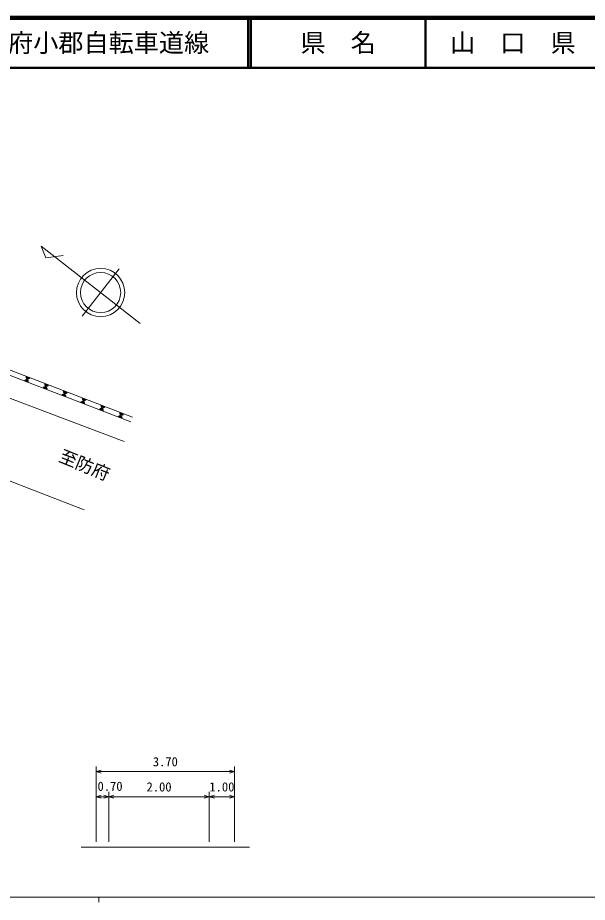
# Model space of a CAD drawing. Units: millimetres, scale not verified. Extents: x 40000 to 680000, y 20000 to 380000.
# Drawn here: x 251883 to 365183, y 204000 to 380000 of the extents above; entities that cross this region are included whole.
import ezdxf
from ezdxf.enums import TextEntityAlignment as Align

# ---------------------------------------------------------------- set-up
doc = ezdxf.new("R2010")
doc.units = ezdxf.units.MM
doc.header["$LTSCALE"] = 1000
for name, color, linetype, lineweight in [('M-BGD', 7, 'Continuous', 13), ('M-BMK-HTXT', 7, 'Continuous', 13), ('M-BMK-SRVR', 3, 'Continuous', 13), ('M-STR-HTXT', 7, 'Continuous', 13), ('M-TTL', 2, 'Continuous', 140), ('M-TTL-BAND', 7, 'Continuous', 13), ('M-TTL-LINE', 7, 'Continuous', 50)]:
    doc.layers.add(name, color=color, linetype=linetype, lineweight=lineweight)
doc.layers.add('M-BGD-HTXT', color=7, linetype='Continuous')
doc.layers.add('M-TTL-TXT', color=7, linetype='Continuous')
doc.styles.add('ＭＳ ゴシック', font='')
doc.styles.get('ＭＳ ゴシック').set_extended_font_data('MS Gothic')

msp = doc.modelspace()

# ---------------------------------------------------------------- linework, layer by layer
at = {"layer": 'M-BGD'}
for p, q in [((184784, 329079), (273028, 295695)), ((236872, 315062), (274701, 300499)), ((274701, 300499), (236872, 315062)), ((236531, 314175), (274359, 299612)), ((274359, 299612), (236531, 314175)), ((230681, 295404), (265109, 282067))]:
    msp.add_line(p, q, dxfattribs=at)
for centre, radius, start, end in [((253579, 307612), 400, 338.94487, 158.94487), ((253920, 308499), 400, 158.94487, 338.94487), ((253920, 308499), 300, 158.94487, 338.94487), ((253920, 308499), 200, 158.94487, 338.94487), ((253920, 308499), 100, 158.94487, 338.94487), ((253579, 307612), 300, 338.94487, 158.94487), ((253579, 307612), 200, 338.94487, 158.94487), ((253579, 307612), 100, 338.94487, 158.94487), ((257312, 306175), 400, 338.94487, 158.94487), ((257312, 306175), 300, 338.94487, 158.94487), ((257312, 306175), 200, 338.94487, 158.94487), ((257312, 306175), 100, 338.94487, 158.94487), ((257653, 307062), 400, 158.94487, 338.94487), ((257653, 307062), 300, 158.94487, 338.94487), ((257653, 307062), 200, 158.94487, 338.94487), ((257653, 307062), 100, 158.94487, 338.94487), ((261045, 304738), 400, 338.94487, 158.94487), ((261045, 304738), 300, 338.94487, 158.94487), ((261045, 304738), 200, 338.94487, 158.94487), ((261045, 304738), 100, 338.94487, 158.94487), ((261386, 305625), 400, 158.94487, 338.94487), ((261386, 305625), 300, 158.94487, 338.94487), ((261386, 305625), 200, 158.94487, 338.94487), ((261386, 305625), 100, 158.94487, 338.94487), ((264778, 303301), 400, 338.94487, 158.94487), ((264778, 303301), 300, 338.94487, 158.94487), ((264778, 303301), 200, 338.94487, 158.94487), ((264778, 303301), 100, 338.94487, 158.94487), ((265119, 304188), 400, 158.94487, 338.94487), ((265119, 304188), 300, 158.94487, 338.94487), ((265119, 304188), 200, 158.94487, 338.94487), ((265119, 304188), 100, 158.94487, 338.94487), ((268852, 302751), 400, 158.94487, 338.94487), ((268852, 302751), 300, 158.94487, 338.94487), ((268852, 302751), 200, 158.94487, 338.94487), ((268852, 302751), 100, 158.94487, 338.94487), ((268511, 301864), 400, 338.94487, 158.94487), ((268511, 301864), 300, 338.94487, 158.94487), ((268511, 301864), 200, 338.94487, 158.94487), ((268511, 301864), 100, 338.94487, 158.94487), ((272585, 301314), 400, 158.94487, 338.94487), ((272585, 301314), 300, 158.94487, 338.94487), ((272585, 301314), 200, 158.94487, 338.94487), ((272585, 301314), 100, 158.94487, 338.94487), ((272243, 300427), 400, 338.94487, 158.94487), ((272243, 300427), 300, 338.94487, 158.94487), ((272243, 300427), 200, 338.94487, 158.94487), ((272243, 300427), 100, 338.94487, 158.94487)]:
    msp.add_arc(centre, radius, start, end, dxfattribs=at)
at = {"layer": 'M-BMK-HTXT'}
msp.add_lwpolyline([(264500, 215000), (267500, 215000), (270000, 215000), (290000, 215000), (295000, 215000), (298000, 215000)], dxfattribs=at)
at = {"layer": 'M-BMK-SRVR'}
for p, q in [((276249, 319148), (256572, 334570)), ((256572, 334570), (257502, 332190)), ((257502, 332190), (260933, 332677)), ((272080, 330039), (264677, 320594))]:
    msp.add_line(p, q, dxfattribs=at)
for radius in [4800, 4000]:
    msp.add_circle((268378, 325317), radius, dxfattribs=at)
at = {"layer": 'M-STR-HTXT'}
for p, q in [((267500, 216000), (267500, 231000)), ((295000, 217000), (295000, 231000)), ((267500, 230000), (268500, 230300)), ((267500, 230000), (295000, 230000)), ((267500, 230000), (268500, 229700)), ((295000, 230000), (294000, 230300)), ((295000, 230000), (294000, 229700)), ((267500, 216000), (267500, 226000)), ((267500, 225000), (268500, 225300)), ((270000, 225000), (269000, 225300)), ((270000, 216000), (270000, 226000)), ((270000, 216000), (270000, 226000)), ((270000, 225000), (271000, 225300)), ((290000, 225000), (289000, 225300)), ((290000, 216000), (290000, 226000)), ((290000, 216000), (290000, 226000)), ((290000, 225000), (291000, 225300)), ((295000, 225000), (294000, 225300)), ((295000, 216000), (295000, 226000)), ((267500, 225000), (270000, 225000)), ((267500, 225000), (268500, 224700)), ((270000, 225000), (269000, 224700)), ((270000, 225000), (290000, 225000)), ((270000, 225000), (271000, 224700)), ((290000, 225000), (289000, 224700)), ((290000, 225000), (295000, 225000)), ((290000, 225000), (291000, 224700)), ((295000, 225000), (294000, 224700))]:
    msp.add_line(p, q, dxfattribs=at)
at = {"layer": 'M-TTL'}
msp.add_line((680000, 380000), (40000, 380000), dxfattribs=at)
at = {"layer": 'M-TTL-BAND'}
for p, q in [((40000, 205000), (579000, 205000)), ((268000, 205000), (268000, 204000))]:
    msp.add_line(p, q, dxfattribs=at)
at = {"layer": 'M-TTL-LINE'}
for p, q in [((297750, 380000), (297750, 370000)), ((298250, 380000), (298250, 370000)), ((333000, 380000), (333000, 370000)), ((40000, 370000), (680000, 370000))]:
    msp.add_line(p, q, dxfattribs=at)

# ---------------------------------------------------------------- texts
at = {"layer": 'M-BGD-HTXT', "style": 'ＭＳ ゴシック'}
msp.add_text('至防府', height=2566, rotation=337.829, dxfattribs=at).set_placement((265210, 291012), align=Align.MIDDLE_CENTER)
at = {"layer": 'M-STR-HTXT', "style": 'ＭＳ ゴシック'}
for s, p in [('3.70', (281250, 230500)), ('0.70', (270255, 225627)), ('2.00', (280000, 225500)), ('1.00', (292500, 225500))]:
    msp.add_text(s, height=1833, dxfattribs=at).set_placement(p, align=Align.BOTTOM_CENTER)
at = {"layer": 'M-TTL-TXT', "style": 'ＭＳ ゴシック'}
msp.add_text('一般県道\u3000山口防府小郡自転車道線', height=3666, dxfattribs=at).set_placement((209969, 375000), align=Align.MIDDLE_LEFT)
for s, p in [('県\u3000名', (315625, 375000)), ('山\u3000口\u3000県', (350375, 375000))]:
    msp.add_text(s, height=3666, dxfattribs=at).set_placement(p, align=Align.MIDDLE_CENTER)

doc.saveas('drawing.dxf')
